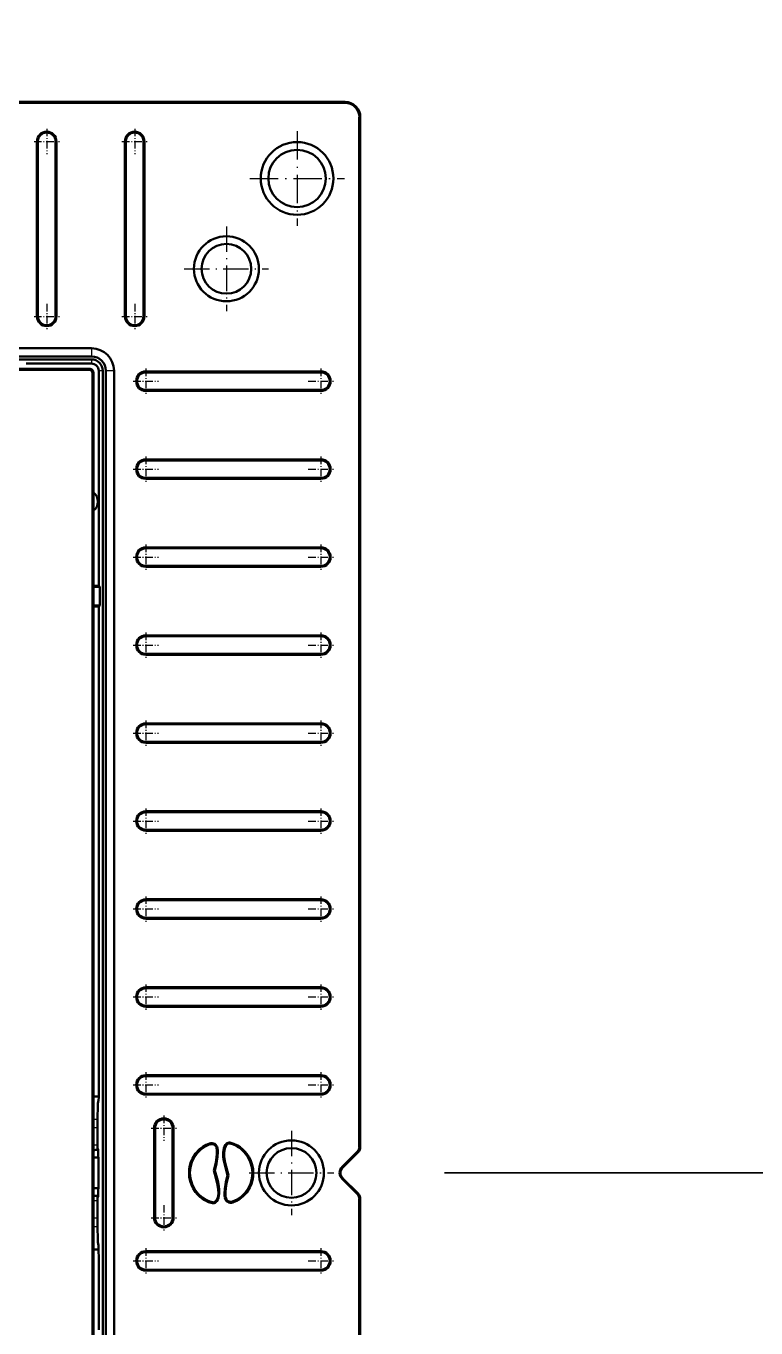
# Model space of a CAD drawing. Header units: inches. Extents: x 258415 to 640093, y 441672 to 945769.
# Drawn here: x 321023.5 to 321119, y 470317.5 to 470487.7 of the extents above; entities that cross this region are included whole.
import ezdxf

# ---------------------------------------------------------------- set-up
doc = ezdxf.new("R2010")
doc.units = ezdxf.units.IN
doc.header["$MEASUREMENT"] = 0
doc.linetypes.add('DASHDOT', pattern=[18.5, 12, -3, 0.5, -3])
doc.layers.add('A-DIMESNION-1', color=7, linetype='Continuous')
doc.layers.add('CQ Lighting', color=5, linetype='Continuous', lineweight=0)
doc.layers.add('CQ lighting plan', color=7, linetype='Continuous', lineweight=0)
doc.styles.get("Standard").update_dxf_attribs({"font": 'arial.ttf'})
doc.dimstyles.new('CQ Anno', dxfattribs={"dimscale": 40, "dimtxt": 2.2, "dimasz": 0.75, "dimexe": 1, "dimexo": 0.5, "dimgap": 0.5, "dimtad": 1, "dimrnd": 1, "dimdsep": 46, "dimtxsty": 'Standard', "dimblk": 'x-04-bw-gf-dim-50$0$DIM12', "dimcen": 0.0025, "dimdle": 0.5, "dimclrd": 8, "dimclre": 8, "dimclrt": 2, "dimazin": 2, "dimtfac": 1, "dimtix": 1, "dimtmove": 1, "dimatfit": 0, "dimfxl": 50, "dimtolj": 1, "dimtzin": 0, "dimlwd": -1, "dimarcsym": 1})

# ---------------------------------------------------------------- blocks, each defined once
blk = doc.blocks.new('T.HC0E0.HQ12 top')
at = {"layer": 'CQ Lighting', "color": 1, "lineweight": 35}
for p, q in [((441595.04, 519172.31), (441595.04, 519321.31)), ((441595.15, 519172.21), (441595.15, 519321.42)), ((441596.38, 519171.96), (441596.38, 519321.66)), ((441596.77, 519171.96), (441596.77, 519321.66)), ((441597.84, 519171.96), (441597.84, 519321.66)), ((441629.92, 519243.4), (441629.92, 519138.81)), ((441630.04, 519243.4), (441630.04, 519138.81)), ((441602, 519179.09), (441624.89, 519179.09)), ((441602, 519178.96), (441624.89, 519178.96)), ((441602, 519176.66), (441624.89, 519176.66)), ((441602, 519176.54), (441624.89, 519176.54)), ((441385.43, 519171.71), (441594.65, 519171.71)), ((441385.54, 519171.81), (441594.54, 519171.81)), ((441501.53, 519171.01), (441564.09, 519171.01)), ((441566.79, 519171.01), (441594.89, 519171.01)), ((441385.19, 519170.48), (441594.89, 519170.48)), ((441385.19, 519170.08), (441594.89, 519170.08)), ((441385.19, 519169.01), (441594.89, 519169.01)), ((441602, 519167.59), (441624.89, 519167.59)), ((441602, 519167.46), (441624.89, 519167.46)), ((441477.27, 519141.96), (441477.27, 519164.85)), ((441477.39, 519141.96), (441477.39, 519164.85)), ((441479.69, 519141.96), (441479.69, 519164.85)), ((441479.81, 519141.96), (441479.81, 519164.85)), ((441500.27, 519141.96), (441500.27, 519164.85)), ((441500.39, 519141.96), (441500.39, 519164.85)), ((441502.69, 519141.96), (441502.69, 519164.85)), ((441502.81, 519141.96), (441502.81, 519164.85)), ((441511.77, 519141.96), (441511.77, 519164.85)), ((441511.89, 519141.96), (441511.89, 519164.85)), ((441514.19, 519141.96), (441514.19, 519164.85)), ((441514.31, 519141.96), (441514.31, 519164.85)), ((441523.27, 519141.96), (441523.27, 519164.85)), ((441523.39, 519141.96), (441523.39, 519164.85)), ((441525.69, 519141.96), (441525.69, 519164.85)), ((441525.81, 519141.96), (441525.81, 519164.85)), ((441534.77, 519141.96), (441534.77, 519164.85)), ((441534.89, 519141.96), (441534.89, 519164.85)), ((441537.19, 519141.96), (441537.19, 519164.85)), ((441537.31, 519141.96), (441537.31, 519164.85)), ((441546.27, 519141.96), (441546.27, 519164.85)), ((441546.39, 519141.96), (441546.39, 519164.85)), ((441548.69, 519141.96), (441548.69, 519164.85)), ((441548.81, 519141.96), (441548.81, 519164.85)), ((441557.77, 519141.96), (441557.77, 519164.85)), ((441557.89, 519141.96), (441557.89, 519164.85)), ((441560.19, 519141.96), (441560.19, 519164.85)), ((441560.31, 519141.96), (441560.31, 519164.85)), ((441569.27, 519141.96), (441569.27, 519164.85)), ((441569.39, 519141.96), (441569.39, 519164.85)), ((441571.69, 519141.96), (441571.69, 519164.85)), ((441571.81, 519141.96), (441571.81, 519164.85)), ((441580.77, 519141.96), (441580.77, 519164.85)), ((441580.89, 519141.96), (441580.89, 519164.85)), ((441583.19, 519141.96), (441583.19, 519164.85)), ((441583.31, 519141.96), (441583.31, 519164.85)), ((441592.27, 519141.96), (441592.27, 519164.85)), ((441592.39, 519141.96), (441592.39, 519164.85)), ((441594.69, 519141.96), (441594.69, 519164.85)), ((441594.81, 519141.96), (441594.81, 519164.85)), ((441602, 519165.16), (441624.89, 519165.16)), ((441602, 519165.04), (441624.89, 519165.04)), ((441486.63, 519136.94), (441352.04, 519136.94)), ((441628.04, 519136.94), (441493.45, 519136.94)), ((441486.63, 519136.81), (441352.04, 519136.81)), ((441628.04, 519136.81), (441493.45, 519136.81))]:
    blk.add_line(p, q, dxfattribs=at)
at = {"layer": 'CQ Lighting', "color": 1, "lineweight": 35, "ltscale": 0.21375}
blk.add_line((441595.85, 519171.96), (441595.85, 519180.51), dxfattribs=at)
at = {"layer": 'CQ Lighting', "color": 1, "linetype": 'DASHDOT', "lineweight": 13, "ltscale": 0.08273}
for p, q in [((441602, 519179.47), (441602, 519176.16)), ((441624.89, 519179.47), (441624.89, 519176.16)), ((441602, 519167.97), (441602, 519164.66)), ((441624.89, 519167.97), (441624.89, 519164.66))]:
    blk.add_line(p, q, dxfattribs=at)
at = {"layer": 'CQ Lighting', "color": 1, "linetype": 'DASHDOT', "lineweight": 13, "ltscale": 0.082731}
for p, q in [((441603.66, 519177.81), (441600.35, 519177.81)), ((441626.54, 519177.81), (441623.23, 519177.81)), ((441478.54, 519166.51), (441478.54, 519163.2)), ((441501.54, 519166.51), (441501.54, 519163.2)), ((441513.04, 519166.51), (441513.04, 519163.2)), ((441524.54, 519166.51), (441524.54, 519163.2)), ((441536.04, 519166.51), (441536.04, 519163.2)), ((441547.54, 519166.51), (441547.54, 519163.2)), ((441559.04, 519166.51), (441559.04, 519163.2)), ((441570.54, 519166.51), (441570.54, 519163.2)), ((441582.04, 519166.51), (441582.04, 519163.2)), ((441593.54, 519166.51), (441593.54, 519163.2)), ((441603.66, 519166.31), (441600.35, 519166.31)), ((441626.54, 519166.31), (441623.23, 519166.31)), ((441480.19, 519164.85), (441476.88, 519164.85)), ((441484.19, 519164.16), (441484.19, 519160.85)), ((441495.89, 519164.16), (441495.89, 519160.85)), ((441503.19, 519164.85), (441499.88, 519164.85)), ((441514.69, 519164.85), (441511.38, 519164.85)), ((441526.19, 519164.85), (441522.88, 519164.85)), ((441537.69, 519164.85), (441534.38, 519164.85)), ((441549.19, 519164.85), (441545.88, 519164.85)), ((441560.69, 519164.85), (441557.38, 519164.85)), ((441572.19, 519164.85), (441568.88, 519164.85)), ((441583.69, 519164.85), (441580.38, 519164.85)), ((441485.84, 519162.5), (441482.53, 519162.5)), ((441497.54, 519162.5), (441494.23, 519162.5)), ((441480.19, 519141.96), (441476.88, 519141.96)), ((441503.19, 519141.96), (441499.88, 519141.96)), ((441514.69, 519141.96), (441511.38, 519141.96)), ((441526.19, 519141.96), (441522.88, 519141.96)), ((441537.69, 519141.96), (441534.38, 519141.96)), ((441549.19, 519141.96), (441545.88, 519141.96)), ((441560.69, 519141.96), (441557.38, 519141.96)), ((441572.19, 519141.96), (441568.88, 519141.96)), ((441583.69, 519141.96), (441580.38, 519141.96))]:
    blk.add_line(p, q, dxfattribs=at)
at = {"layer": 'CQ Lighting', "color": 1, "lineweight": 13, "ltscale": 0.003069}
for p, q in [((441602, 519179.09), (441602, 519178.96)), ((441624.89, 519179.09), (441624.89, 519178.96)), ((441602, 519176.54), (441602, 519176.66)), ((441624.89, 519176.54), (441624.89, 519176.66)), ((441602, 519167.59), (441602, 519167.46)), ((441624.89, 519167.59), (441624.89, 519167.46)), ((441602, 519165.04), (441602, 519165.16)), ((441624.89, 519165.04), (441624.89, 519165.16)), ((441484.19, 519163.77), (441484.19, 519163.65)), ((441495.89, 519163.77), (441495.89, 519163.65)), ((441484.19, 519161.23), (441484.19, 519161.35)), ((441495.89, 519161.23), (441495.89, 519161.35)), ((441490.04, 519159.2), (441490.04, 519159.08)), ((441486.08, 519156.14), (441486.2, 519156.12)), ((441486.21, 519155.68), (441486.3, 519155.77)), ((441493.9, 519156.51), (441493.78, 519156.47)), ((441486.8, 519155.34), (441486.83, 519155.46)), ((441493.05, 519155.45), (441493.04, 519155.57)), ((441486.18, 519153.49), (441486.3, 519153.53)), ((441489.25, 519139.19), (441489.33, 519139.11)), ((441490.83, 519139.19), (441490.75, 519139.11)), ((441629.92, 519138.81), (441630.04, 519138.81)), ((441487.25, 519137.19), (441487.33, 519137.11)), ((441492.83, 519137.19), (441492.75, 519137.11))]:
    blk.add_line(p, q, dxfattribs=at)
at = {"layer": 'CQ Lighting', "color": 1, "lineweight": 35, "ltscale": 0.226101}
blk.add_line((441469.51, 519171.01), (441478.55, 519171.01), dxfattribs=at)
at = {"layer": 'CQ Lighting', "color": 1, "lineweight": 35, "ltscale": 0.017349}
for p, q in [((441480.04, 519171.71), (441480.04, 519171.01)), ((441500.04, 519171.71), (441500.04, 519171.01))]:
    blk.add_line(p, q, dxfattribs=at)
at = {"layer": 'CQ Lighting', "color": 1, "lineweight": 35, "ltscale": 0.010924}
for p, q in [((441480.97, 519171.13), (441480.55, 519171.02)), ((441499.11, 519171.13), (441499.53, 519171.02))]:
    blk.add_line(p, q, dxfattribs=at)
at = {"layer": 'CQ Lighting', "color": 1, "lineweight": 35, "ltscale": 0.095664}
for p, q in [((441482.97, 519171.15), (441486.8, 519171.15)), ((441493.28, 519171.15), (441497.11, 519171.15))]:
    blk.add_line(p, q, dxfattribs=at)
at = {"layer": 'CQ Lighting', "color": 1, "lineweight": 13, "ltscale": 0.014005}
for p, q in [((441483.05, 519171.71), (441483.05, 519171.15)), ((441484.16, 519171.71), (441484.16, 519171.15)), ((441486.37, 519171.15), (441486.37, 519171.71)), ((441493.71, 519171.71), (441493.71, 519171.15)), ((441495.92, 519171.15), (441495.92, 519171.71)), ((441497.03, 519171.15), (441497.03, 519171.71))]:
    blk.add_line(p, q, dxfattribs=at)
at = {"layer": 'CQ Lighting', "color": 1, "lineweight": 35, "ltscale": 0.004949}
for p, q in [((441486.99, 519171.1), (441486.8, 519171.15)), ((441493.09, 519171.1), (441493.28, 519171.15))]:
    blk.add_line(p, q, dxfattribs=at)
at = {"layer": 'CQ Lighting', "color": 1, "lineweight": 35, "ltscale": 0.02625}
for p, q in [((441486.99, 519171.1), (441488.04, 519171.1)), ((441492.04, 519171.1), (441493.09, 519171.1))]:
    blk.add_line(p, q, dxfattribs=at)
at = {"layer": 'CQ Lighting', "color": 1, "lineweight": 35, "ltscale": 0.007932}
for p, q in [((441487.04, 519171.1), (441487.04, 519171.41)), ((441493.04, 519171.1), (441493.04, 519171.41))]:
    blk.add_line(p, q, dxfattribs=at)
at = {"layer": 'CQ Lighting', "color": 1, "lineweight": 35, "ltscale": 0.001254}
for p, q in [((441487.99, 519171.04), (441488.04, 519171.05)), ((441492.04, 519171.05), (441492.09, 519171.04))]:
    blk.add_line(p, q, dxfattribs=at)
at = {"layer": 'CQ Lighting', "color": 1, "lineweight": 35, "ltscale": 0.016655}
for p, q in [((441488.04, 519171.71), (441488.04, 519171.04)), ((441492.04, 519171.71), (441492.04, 519171.04))]:
    blk.add_line(p, q, dxfattribs=at)
at = {"layer": 'CQ Lighting', "color": 1, "lineweight": 35, "ltscale": 0.017496}
for p, q in [((441564.09, 519171.01), (441564.09, 519171.71)), ((441566.79, 519171.01), (441566.79, 519171.71))]:
    blk.add_line(p, q, dxfattribs=at)
at = {"layer": 'CQ Lighting', "color": 1, "lineweight": 35, "ltscale": 0.004443}
for p, q in [((441564.09, 519171.01), (441564.22, 519170.88)), ((441566.79, 519171.01), (441566.66, 519170.88))]:
    blk.add_line(p, q, dxfattribs=at)
at = {"layer": 'CQ Lighting', "color": 1, "lineweight": 35, "ltscale": 0.020638}
for p, q in [((441564.22, 519170.88), (441564.22, 519171.71)), ((441566.66, 519170.88), (441566.66, 519171.71))]:
    blk.add_line(p, q, dxfattribs=at)
at = {"layer": 'CQ Lighting', "color": 1, "lineweight": 13, "ltscale": 0.003857}
for p, q in [((441594.65, 519171.71), (441594.54, 519171.81)), ((441595.15, 519172.21), (441595.04, 519172.31))]:
    blk.add_line(p, q, dxfattribs=at)
at = {"layer": 'CQ Lighting', "color": 1, "lineweight": 13, "ltscale": 0.013243}
for p, q in [((441594.89, 519170.48), (441594.89, 519171.01)), ((441596.38, 519171.96), (441595.85, 519171.96))]:
    blk.add_line(p, q, dxfattribs=at)
at = {"layer": 'CQ Lighting', "color": 1, "lineweight": 13, "ltscale": 0.026749}
for p, q in [((441597.84, 519171.96), (441596.77, 519171.96)), ((441594.89, 519169.01), (441594.89, 519170.08))]:
    blk.add_line(p, q, dxfattribs=at)
at = {"layer": 'CQ Lighting', "color": 1, "lineweight": 35, "ltscale": 0.061217}
blk.add_line((441566.66, 519170.88), (441564.22, 519170.88), dxfattribs=at)
at = {"layer": 'CQ Lighting', "color": 1, "lineweight": 13, "ltscale": 0.00307}
for p, q in [((441477.27, 519164.85), (441477.39, 519164.85)), ((441479.81, 519164.85), (441479.69, 519164.85)), ((441500.27, 519164.85), (441500.39, 519164.85)), ((441502.81, 519164.85), (441502.69, 519164.85)), ((441511.77, 519164.85), (441511.89, 519164.85)), ((441514.31, 519164.85), (441514.19, 519164.85)), ((441523.27, 519164.85), (441523.39, 519164.85)), ((441525.81, 519164.85), (441525.69, 519164.85)), ((441534.77, 519164.85), (441534.89, 519164.85)), ((441537.31, 519164.85), (441537.19, 519164.85)), ((441546.27, 519164.85), (441546.39, 519164.85)), ((441548.81, 519164.85), (441548.69, 519164.85)), ((441557.77, 519164.85), (441557.89, 519164.85)), ((441560.31, 519164.85), (441560.19, 519164.85)), ((441569.27, 519164.85), (441569.39, 519164.85)), ((441571.81, 519164.85), (441571.69, 519164.85)), ((441580.77, 519164.85), (441580.89, 519164.85)), ((441583.31, 519164.85), (441583.19, 519164.85)), ((441592.27, 519164.85), (441592.39, 519164.85)), ((441594.81, 519164.85), (441594.69, 519164.85)), ((441486.8, 519154.53), (441486.82, 519154.41)), ((441487.03, 519154.55), (441487.04, 519154.43)), ((441493.28, 519154.66), (441493.25, 519154.54)), ((441493.28, 519155.47), (441493.26, 519155.59)), ((441493.87, 519154.32), (441493.78, 519154.23)), ((441494, 519153.86), (441493.88, 519153.88)), ((441490.03, 519150.8), (441490.03, 519150.92)), ((441477.27, 519141.96), (441477.39, 519141.96)), ((441479.81, 519141.96), (441479.69, 519141.96)), ((441500.27, 519141.96), (441500.39, 519141.96)), ((441502.81, 519141.96), (441502.69, 519141.96)), ((441511.77, 519141.96), (441511.89, 519141.96)), ((441514.31, 519141.96), (441514.19, 519141.96)), ((441523.27, 519141.96), (441523.39, 519141.96)), ((441525.81, 519141.96), (441525.69, 519141.96)), ((441534.77, 519141.96), (441534.89, 519141.96)), ((441537.31, 519141.96), (441537.19, 519141.96)), ((441546.27, 519141.96), (441546.39, 519141.96)), ((441548.81, 519141.96), (441548.69, 519141.96)), ((441557.77, 519141.96), (441557.89, 519141.96)), ((441560.31, 519141.96), (441560.19, 519141.96)), ((441569.27, 519141.96), (441569.39, 519141.96)), ((441571.81, 519141.96), (441571.69, 519141.96)), ((441580.77, 519141.96), (441580.89, 519141.96)), ((441583.31, 519141.96), (441583.19, 519141.96)), ((441592.27, 519141.96), (441592.39, 519141.96)), ((441594.81, 519141.96), (441594.69, 519141.96)), ((441486.63, 519136.94), (441486.63, 519136.81)), ((441493.45, 519136.94), (441493.45, 519136.81)), ((441628.04, 519136.94), (441628.04, 519136.81))]:
    blk.add_line(p, q, dxfattribs=at)
at = {"layer": 'CQ Lighting', "color": 1, "linetype": 'DASHDOT', "lineweight": 13, "ltscale": 0.082732}
for p, q in [((441595.19, 519164.85), (441591.88, 519164.85)), ((441478.54, 519143.62), (441478.54, 519140.31)), ((441501.54, 519143.62), (441501.54, 519140.31)), ((441513.04, 519143.62), (441513.04, 519140.31)), ((441524.54, 519143.62), (441524.54, 519140.31)), ((441536.04, 519143.62), (441536.04, 519140.31)), ((441547.54, 519143.62), (441547.54, 519140.31)), ((441559.04, 519143.62), (441559.04, 519140.31)), ((441570.54, 519143.62), (441570.54, 519140.31)), ((441582.04, 519143.62), (441582.04, 519140.31)), ((441593.54, 519143.62), (441593.54, 519140.31)), ((441595.19, 519141.96), (441591.88, 519141.96))]:
    blk.add_line(p, q, dxfattribs=at)
at = {"layer": 'CQ Lighting', "color": 1, "lineweight": 35, "ltscale": 0.2925}
for p, q in [((441484.19, 519163.77), (441495.89, 519163.77)), ((441495.89, 519163.65), (441484.19, 519163.65)), ((441495.89, 519161.35), (441484.19, 519161.35)), ((441484.19, 519161.23), (441495.89, 519161.23))]:
    blk.add_line(p, q, dxfattribs=at)
at = {"layer": 'CQ Lighting', "color": 1, "linetype": 'DASHDOT', "lineweight": 13, "ltscale": 0.27625}
for p, q in [((441608.23, 519159.85), (441608.23, 519148.8)), ((441613.75, 519154.32), (441602.7, 519154.32)), ((441490.04, 519151.34), (441490.04, 519140.29)), ((441495.56, 519145.81), (441484.51, 519145.81))]:
    blk.add_line(p, q, dxfattribs=at)
at = {"layer": 'CQ Lighting', "color": 1, "lineweight": 35, "ltscale": 0.003194}
blk.add_line((441490.35, 519155.96), (441490.35, 519155.83), dxfattribs=at)
at = {"layer": 'CQ Lighting', "color": 1, "lineweight": 35, "ltscale": 0.003193}
blk.add_line((441489.73, 519154.04), (441489.73, 519154.17), dxfattribs=at)
at = {"layer": 'CQ Lighting', "color": 1, "linetype": 'DASHDOT', "lineweight": 13, "ltscale": 0.308749}
blk.add_line((441620.04, 519151.25), (441620.04, 519138.9), dxfattribs=at)
at = {"layer": 'CQ Lighting', "color": 1, "linetype": 'DASHDOT', "lineweight": 13, "ltscale": 0.308751}
blk.add_line((441626.21, 519145.08), (441613.86, 519145.08), dxfattribs=at)
at = {"layer": 'CQ Lighting', "color": 1, "lineweight": 35, "ltscale": 0.070711}
for p, q in [((441487.25, 519137.19), (441489.25, 519139.19)), ((441487.33, 519137.11), (441489.33, 519139.11)), ((441492.75, 519137.11), (441490.75, 519139.11)), ((441492.83, 519137.19), (441490.83, 519139.19))]:
    blk.add_line(p, q, dxfattribs=at)
at = {"layer": 'CQ Lighting', "color": 1, "lineweight": 35}
for points in [[(441480.55, 519171.02), (441480.54, 519171.02), (441480.3, 519171.02), (441478.55, 519171.01)], [(441482.97, 519171.15), (441481.36, 519171.14), (441481, 519171.13), (441480.98, 519171.13), (441480.97, 519171.13)], [(441492.09, 519171.04), (441492.09, 519171.04), (441492.09, 519171.04), (441492.06, 519171.04), (441491.42, 519171.03), (441488.91, 519171.03), (441488, 519171.04), (441487.99, 519171.04), (441487.99, 519171.04)], [(441499.11, 519171.13), (441499.1, 519171.13), (441498.86, 519171.14), (441497.11, 519171.15)], [(441501.53, 519171.01), (441499.92, 519171.01), (441499.56, 519171.02), (441499.54, 519171.02), (441499.53, 519171.02)], [(441486.08, 519156.14), (441486.23, 519156.66), (441486.46, 519157.15), (441486.68, 519157.49), (441486.93, 519157.8), (441487.22, 519158.09), (441487.54, 519158.36), (441487.99, 519158.65), (441488.47, 519158.89), (441488.98, 519159.06), (441489.51, 519159.17), (441490.04, 519159.2)], [(441486.2, 519156.12), (441486.3, 519156.47), (441486.43, 519156.81), (441486.61, 519157.15), (441486.82, 519157.47), (441487.32, 519158.02), (441487.92, 519158.47), (441488.59, 519158.8), (441489.3, 519159.01), (441490.04, 519159.08)], [(441490.04, 519159.2), (441490.52, 519159.18), (441490.99, 519159.09), (441491.48, 519158.95), (441491.94, 519158.74), (441492.58, 519158.34), (441493.13, 519157.82), (441493.44, 519157.42), (441493.7, 519156.98), (441493.9, 519156.51)], [(441490.04, 519159.08), (441490.77, 519159.02), (441491.45, 519158.83), (441492.07, 519158.53), (441492.63, 519158.13), (441493.11, 519157.65), (441493.5, 519157.09), (441493.78, 519156.47)], [(441486.8, 519155.34), (441486.57, 519155.43), (441486.36, 519155.55), (441486.21, 519155.68)], [(441486.83, 519155.46), (441486.53, 519155.59), (441486.3, 519155.77)], [(441490.35, 519155.83), (441489, 519155.46), (441488.28, 519155.31), (441487.91, 519155.26), (441487.33, 519155.25), (441486.8, 519155.34)], [(441490.35, 519155.96), (441489.22, 519155.64), (441488.67, 519155.51), (441487.88, 519155.38), (441487.33, 519155.37), (441486.83, 519155.46)], [(441493.04, 519155.57), (441492.55, 519155.57), (441492.05, 519155.6), (441491.41, 519155.7), (441490.35, 519155.96)], [(441493.05, 519155.45), (441492.75, 519155.44), (441492.14, 519155.47), (441491.27, 519155.6), (441490.35, 519155.83)], [(441487.03, 519154.55), (441487.33, 519154.56), (441487.94, 519154.53), (441488.81, 519154.4), (441489.73, 519154.17)], [(441487.04, 519154.43), (441487.53, 519154.43), (441488.03, 519154.4), (441488.67, 519154.3), (441489.73, 519154.04)], [(441489.73, 519154.17), (441491.08, 519154.54), (441491.8, 519154.69), (441492.17, 519154.74), (441492.75, 519154.75), (441493.28, 519154.66)], [(441489.73, 519154.04), (441490.86, 519154.36), (441491.41, 519154.49), (441492.2, 519154.62), (441492.75, 519154.63), (441493.25, 519154.54)], [(441493.25, 519154.54), (441493.55, 519154.41), (441493.78, 519154.23)], [(441493.28, 519154.66), (441493.51, 519154.57), (441493.72, 519154.45), (441493.87, 519154.32)], [(441490.03, 519150.8), (441489.56, 519150.82), (441489.08, 519150.91), (441488.6, 519151.05), (441488.14, 519151.26), (441487.5, 519151.66), (441486.95, 519152.18), (441486.64, 519152.58), (441486.38, 519153.02), (441486.18, 519153.49)], [(441490.03, 519150.92), (441489.31, 519150.98), (441488.63, 519151.17), (441488.01, 519151.47), (441487.45, 519151.87), (441486.97, 519152.35), (441486.58, 519152.91), (441486.3, 519153.53)], [(441493.88, 519153.88), (441493.78, 519153.53), (441493.65, 519153.19), (441493.47, 519152.85), (441493.26, 519152.53), (441492.76, 519151.98), (441492.16, 519151.53), (441491.49, 519151.2), (441490.77, 519150.99), (441490.03, 519150.92)], [(441494, 519153.86), (441493.85, 519153.34), (441493.62, 519152.85), (441493.4, 519152.51), (441493.15, 519152.2), (441492.86, 519151.91), (441492.54, 519151.64), (441492.09, 519151.35), (441491.61, 519151.11), (441491.1, 519150.94), (441490.57, 519150.83), (441490.03, 519150.8)]]:
    blk.add_lwpolyline(points, dxfattribs=at)
for centre, radius in [((441608.23, 519154.32), 4.25), ((441608.23, 519154.32), 3.25), ((441490.04, 519145.81), 4.25), ((441490.04, 519145.81), 3.25), ((441620.04, 519145.08), 4.75), ((441620.04, 519145.08), 3.75)]:
    blk.add_circle(centre, radius, dxfattribs=at)
for centre, radius, start, end in [((441602, 519177.81), 1.27, 90, 270), ((441602, 519177.81), 1.15, 90, 270), ((441624.89, 519177.81), 1.27, 270, 90), ((441624.89, 519177.81), 1.15, 270, 90), ((441487.54, 519171.41), 0.5, 144.4254, 180), ((441492.54, 519171.41), 0.5, 0, 35.5746), ((441577.79, 519172.58), 1.47, 216.651, 323.349), ((441594.54, 519172.31), 0.5, 269.9998, 0.0003), ((441594.65, 519172.21), 0.5, 269.9998, 0.0003), ((441594.89, 519171.96), 0.959, 270, 360), ((441594.89, 519171.96), 1.49, 270, 0), ((441594.89, 519171.96), 2.95, 270, 0), ((441594.89, 519171.96), 1.88, 270, 0), ((441602, 519166.31), 1.27, 90, 270), ((441624.89, 519166.31), 1.27, 270, 90), ((441478.54, 519164.85), 1.27, 0, 180), ((441478.54, 519164.85), 1.15, 0, 180), ((441501.54, 519164.85), 1.27, 0, 180), ((441501.54, 519164.85), 1.15, 0, 180), ((441513.04, 519164.85), 1.27, 0, 180), ((441513.04, 519164.85), 1.15, 0, 180), ((441524.54, 519164.85), 1.27, 0, 180), ((441524.54, 519164.85), 1.15, 0, 180), ((441536.04, 519164.85), 1.27, 0, 180), ((441536.04, 519164.85), 1.15, 0, 180), ((441547.54, 519164.85), 1.27, 0, 180), ((441547.54, 519164.85), 1.15, 0, 180), ((441559.04, 519164.85), 1.27, 0, 180), ((441559.04, 519164.85), 1.15, 0, 180), ((441570.54, 519164.85), 1.27, 0, 180), ((441570.54, 519164.85), 1.15, 0, 180), ((441582.04, 519164.85), 1.27, 0, 180), ((441582.04, 519164.85), 1.15, 0, 180), ((441593.54, 519164.85), 1.27, 0, 180), ((441593.54, 519164.85), 1.15, 0, 180), ((441602, 519166.31), 1.15, 90, 270), ((441624.89, 519166.31), 1.15, 270, 90), ((441484.19, 519162.5), 1.27, 90, 270), ((441484.19, 519162.5), 1.15, 90, 270), ((441495.89, 519162.5), 1.27, 270, 90), ((441495.89, 519162.5), 1.15, 270, 90), ((441486.59, 519156.04), 0.519, 168.0869, 223.4794), ((441486.59, 519156.04), 0.396, 168.0869, 223.4794), ((441493.15, 519156.25), 0.663, 279.0209, 19.2736), ((441493.15, 519156.25), 0.786, 279.0209, 19.2736), ((441486.92, 519153.75), 0.786, 99.0209, 199.2736), ((441486.92, 519153.75), 0.663, 99.0209, 199.2736), ((441487.18, 519152.12), 2.43, 93.3947, 98.8677), ((441487.17, 519152.15), 2.28, 93.2376, 98.7854), ((441492.91, 519157.85), 2.28, 273.2376, 278.7854), ((441492.9, 519157.88), 2.43, 273.3947, 278.8677), ((441493.49, 519153.96), 0.396, 348.0869, 43.4794), ((441493.49, 519153.96), 0.519, 348.0869, 43.4794), ((441478.54, 519141.96), 1.27, 180, 0), ((441478.54, 519141.96), 1.15, 180, 0), ((441501.54, 519141.96), 1.27, 180, 0), ((441501.54, 519141.96), 1.15, 180, 0), ((441513.04, 519141.96), 1.27, 180, 0), ((441513.04, 519141.96), 1.15, 180, 0), ((441524.54, 519141.96), 1.27, 180, 0), ((441524.54, 519141.96), 1.15, 180, 0), ((441536.04, 519141.96), 1.27, 180, 0), ((441536.04, 519141.96), 1.15, 180, 0), ((441547.54, 519141.96), 1.27, 180, 0), ((441547.54, 519141.96), 1.15, 180, 0), ((441559.04, 519141.96), 1.27, 180, 0), ((441559.04, 519141.96), 1.15, 180, 0), ((441570.54, 519141.96), 1.27, 180, 0), ((441570.54, 519141.96), 1.15, 180, 0), ((441582.04, 519141.96), 1.27, 180, 0), ((441582.04, 519141.96), 1.15, 180, 0), ((441593.54, 519141.96), 1.27, 180, 0), ((441593.54, 519141.96), 1.15, 180, 0), ((441490.04, 519138.4), 1.12, 45, 135), ((441490.04, 519138.4), 1, 45, 135), ((441628.04, 519138.81), 2, 270, 0), ((441628.04, 519138.81), 1.88, 270, 0), ((441486.63, 519137.81), 0.877, 270, 315), ((441486.63, 519137.81), 1, 270, 315), ((441493.45, 519137.81), 1, 225, 270), ((441493.45, 519137.81), 0.877, 225, 270)]:
    blk.add_arc(centre, radius, start, end, dxfattribs=at)
blk = doc.blocks.new('x-04-bw-gf-dim-50$0$DIM12')
blk.add_line((0, -1), (0, 1))
at = {"color": 8}
blk.add_line((-1, 0), (1, 0), dxfattribs=at)
blk.add_circle((0, 0), 0.5)
blk = doc.blocks.new('*D251')
at = {"layer": 'A-DIMESNION-1', "color": 8, "lineweight": -2, "ltscale": 0.05, "transparency": 16777216}
for p, q in [((321045.49, 471333.45), (321402.35, 471333.45)), ((321078.22, 470337.81), (321402.35, 470337.81))]:
    blk.add_line(p, q, dxfattribs=at)
at = {"layer": 'A-DIMESNION-1', "color": 8, "ltscale": 0.05, "transparency": 16777216}
blk.add_line((321362.35, 471313.45), (321362.35, 470357.81), dxfattribs=at)
at = {"layer": 'Defpoints', "color": 0, "linetype": 'Continuous', "ltscale": 0.05, "transparency": 16777216}
for p in [(321025.49, 471333.45, -612.86), (321058.22, 470337.81), (321362.35, 470337.81)]:
    blk.add_point(p, dxfattribs=at)
at = {"layer": 'A-DIMESNION-1', "color": 8, "linetype": 'Continuous', "ltscale": 0.05, "transparency": 16777216, "xscale": 20, "yscale": 20, "zscale": 20}
for p, rotation in [((321362.35, 471333.45), 90), ((321362.35, 470337.81), 270)]:
    blk.add_blockref('x-04-bw-gf-dim-50$0$DIM12', p, dxfattribs=dict(at, rotation=rotation))
at = {"layer": 'A-DIMESNION-1', "color": 2, "linetype": 'Continuous', "ltscale": 0.05, "transparency": 16777216, "insert": (321333.89, 470835.63), "char_height": 44, "attachment_point": 5, "rotation": 90}
blk.add_mtext('\\A1;996', dxfattribs=at)
blk = doc.blocks.new('*D274')
at = {"layer": 'A-DIMESNION-1', "color": 8, "lineweight": -2, "ltscale": 0.05, "transparency": 16777216}
for p, q in [((321078.22, 470337.81), (321402.35, 470337.81)), ((321125.73, 468757.44), (321402.35, 468757.44))]:
    blk.add_line(p, q, dxfattribs=at)
at = {"layer": 'A-DIMESNION-1', "color": 8, "ltscale": 0.05, "transparency": 16777216}
blk.add_line((321362.35, 468777.44), (321362.35, 470317.81), dxfattribs=at)
at = {"layer": 'Defpoints', "color": 0, "linetype": 'Continuous', "ltscale": 0.05, "transparency": 16777216}
for p in [(321058.22, 470337.81), (321362.35, 470337.81), (321105.73, 468757.44)]:
    blk.add_point(p, dxfattribs=at)
at = {"layer": 'A-DIMESNION-1', "color": 8, "linetype": 'Continuous', "ltscale": 0.05, "transparency": 16777216, "xscale": 20, "yscale": 20, "zscale": 20}
for p, rotation in [((321362.35, 470337.81), 90), ((321362.35, 468757.44), 270)]:
    blk.add_blockref('x-04-bw-gf-dim-50$0$DIM12', p, dxfattribs=dict(at, rotation=rotation))
at = {"layer": 'A-DIMESNION-1', "color": 2, "linetype": 'Continuous', "ltscale": 0.05, "transparency": 16777216, "insert": (321333.89, 469547.63), "char_height": 44, "attachment_point": 5, "rotation": 90}
blk.add_mtext('\\A1;1580', dxfattribs=at)

msp = doc.modelspace()

# ---------------------------------------------------------------- block references
at = {"layer": 'CQ lighting plan', "rotation": 90}
msp.add_blockref('T.HC0E0.HQ12 top', (840204.035, 28847.769, 0), dxfattribs=at)

# ---------------------------------------------------------------- dimensions: what is measured, and where the dimension line sits
at = {"layer": 'A-DIMESNION-1', "color": 64, "linetype": 'Continuous', "ltscale": 0.05}
for p1, angle, picture, middle in [((321025.4903, 471333.4526, -612.864), 90, '*D251', (321333.8876, 470835.6305)), ((321105.7305, 468757.4432), 270, '*D274', (321333.8876, 469547.6258))]:
    dim = msp.add_linear_dim(base=(321362.3528, 470337.8084), p1=p1, p2=(321058.2203, 470337.8084), angle=angle, dimstyle='CQ Anno', override={"dimscale": 0, "dimasz": 1, "dimexe": 2, "dimexo": 1, "dimgap": 0.3, "dimcen": 0.005}, dxfattribs=at)
    dim.commit()
    dim.dimension.update_dxf_attribs({"geometry": picture, "text_midpoint": middle})

doc.saveas('drawing.dxf')
